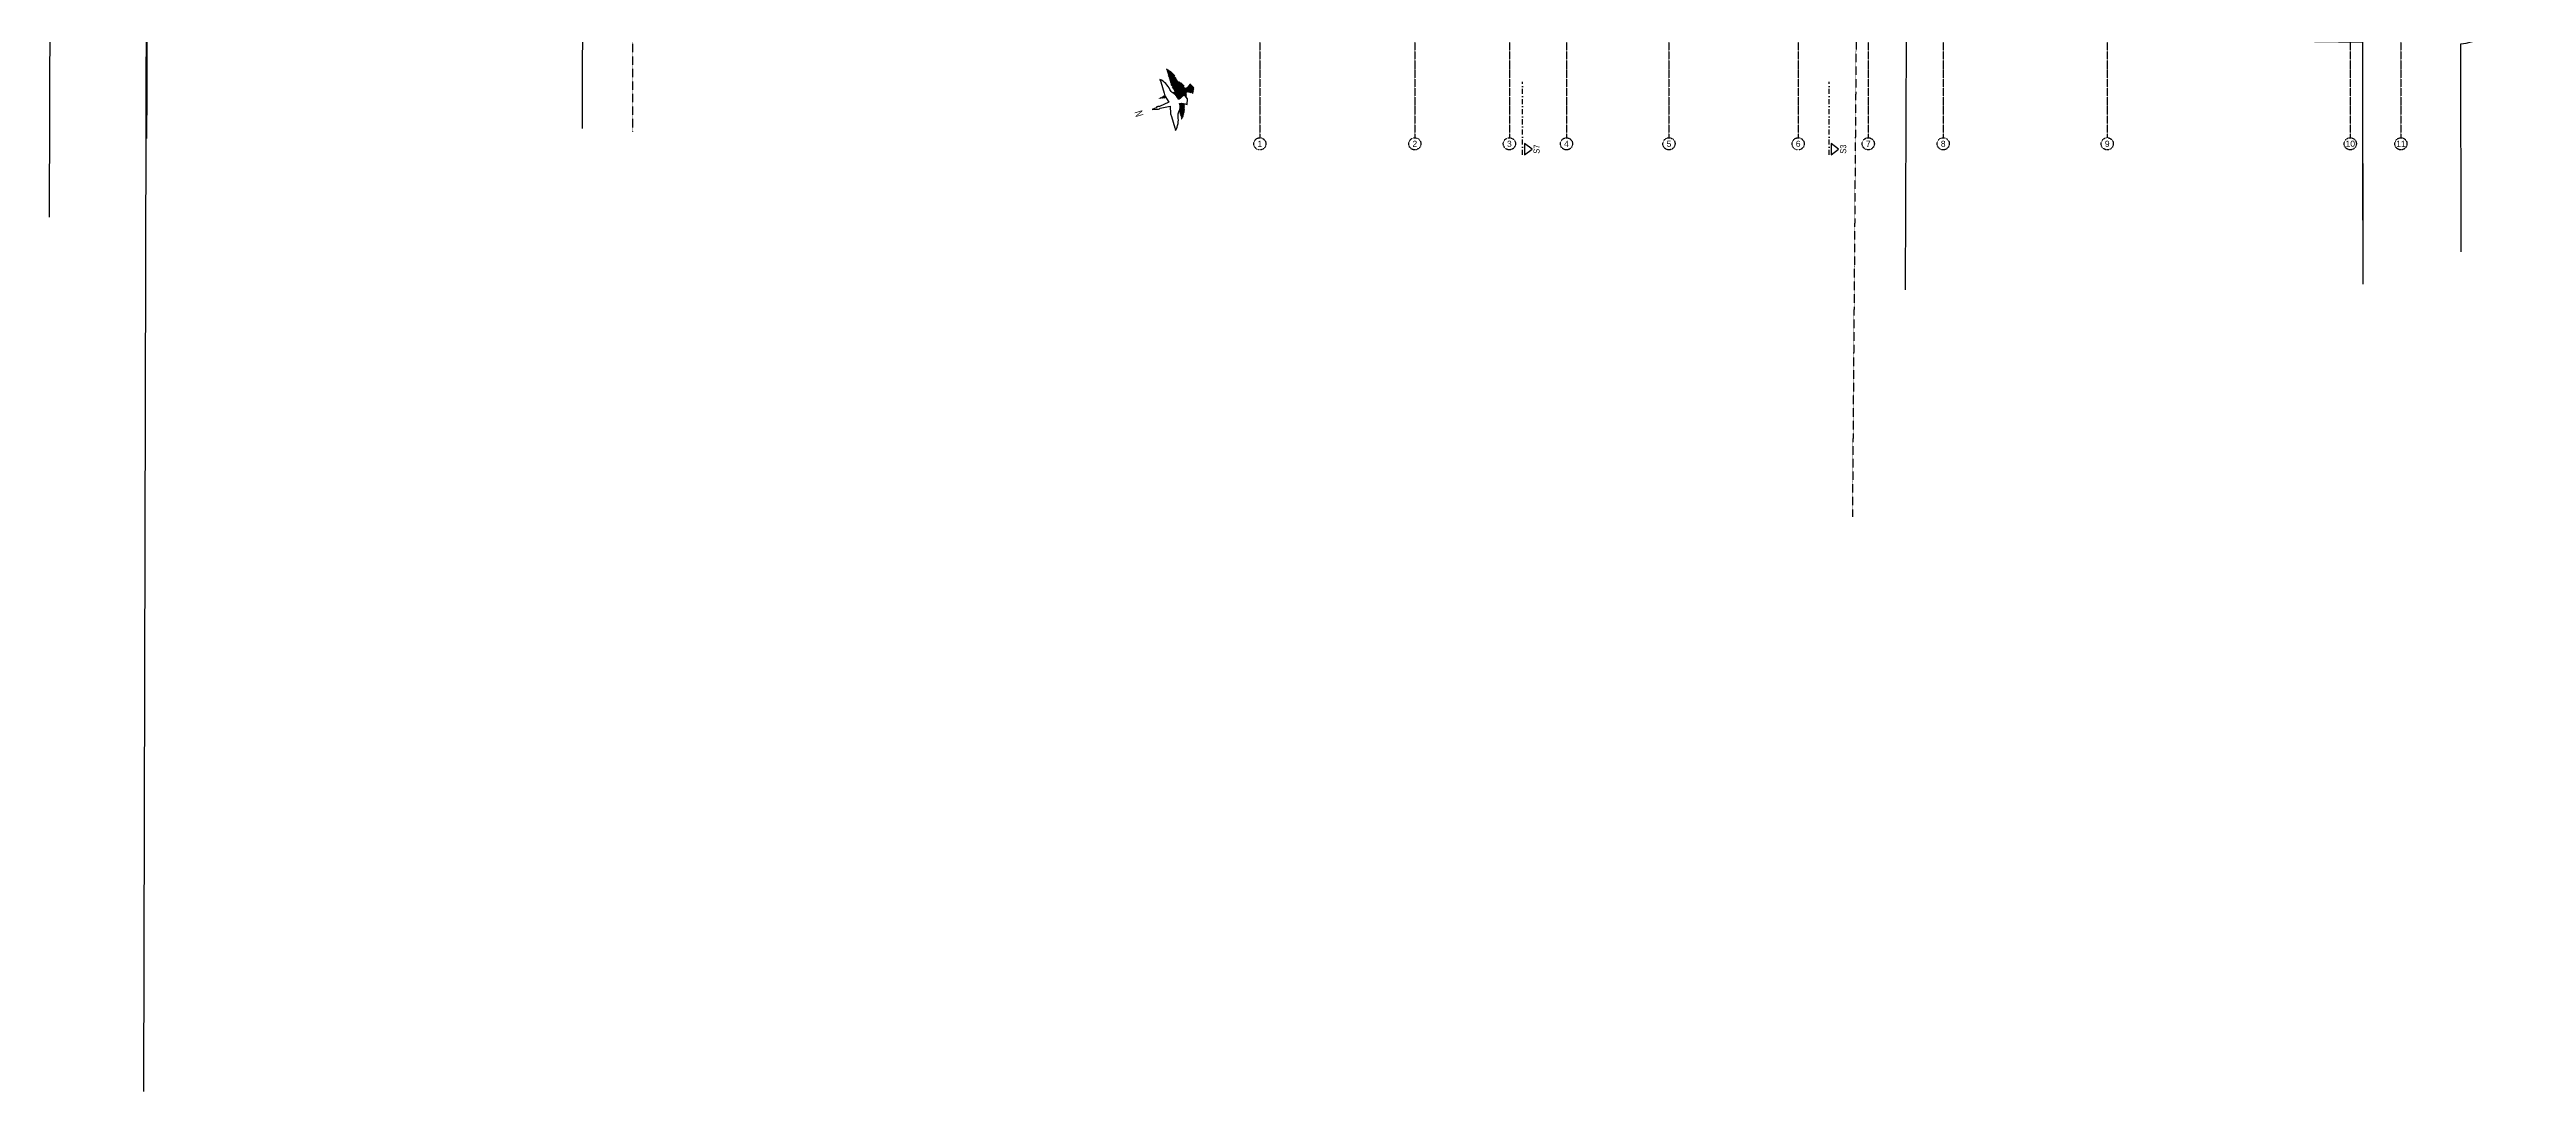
# Model space of a CAD drawing. Header units: millimetres. Extents: x -19411 to 51584, y -41547 to 69958.
# Drawn here: x -10395 to 50754, y -41547 to -15822 of the extents above; entities that cross this region are included whole.
import ezdxf
from ezdxf.enums import TextEntityAlignment as Align

# ---------------------------------------------------------------- set-up
doc = ezdxf.new("R2010")
doc.units = ezdxf.units.MM
for name, pattern in [('DASHDOT', [1, 0.5, -0.25, 0, -0.25]), ('HIDDEN2', [0.1875, 0.125, -0.0625]), ('STRICHLINIE', [0.75, 0.5, -0.25]), ('STRICHPUNKT', [1, 0.5, -0.25, 0, -0.25]), ('STRICHPUNKTX2', [2, 1, -0.5, 0, -0.5])]:
    doc.linetypes.add(name, pattern=pattern)
for name, color, linetype in [('01-BFL-G00-L05-M0', 251, 'Continuous'), ('01-SCH-G00-L05-M0', 251, 'STRICHPUNKTX2'), ('02-ANS-G00-L05-M0', 251, 'Continuous'), ('02-AXO-G00-L05-M0', 251, 'STRICHPUNKT'), ('02-FIL-G00-L05-M0', 251, 'Continuous'), ('02-TWB-G00-L05-M0', 251, 'Continuous'), ('07-TXT---------M0', 251, 'Continuous'), ('09-SYM-G00-L05-GEHSTEIG', 8, 'Continuous')]:
    doc.layers.add(name, color=color, linetype=linetype)
doc.styles.add('ARIAL', font='arial.ttf', dxfattribs={"width": 0.85})
doc.styles.add('NORM7', font='norm.shx', dxfattribs={"width": 0.65})
doc.styles.get("Standard").update_dxf_attribs({"font": 'arial.ttf'})

# ---------------------------------------------------------------- blocks, each defined once
blk = doc.blocks.new('*X27')
at = {"color": 0}
for p, q in [((18.51, 9), (18.52, 9)), ((18.52, 8.97), (18.53, 8.98)), ((18.52, 8.94), (18.54, 8.96)), ((18.53, 8.91), (18.55, 8.94)), ((18.53, 8.88), (18.57, 8.91)), ((18.54, 8.85), (18.58, 8.89)), ((18.54, 8.82), (18.59, 8.87)), ((18.54, 8.78), (18.61, 8.85)), ((18.54, 8.75), (18.63, 8.83)), ((18.55, 8.73), (18.64, 8.81)), ((18.57, 8.71), (18.65, 8.79)), ((18.65, 8.76), (18.66, 8.76)), ((18.85, 7.79), (19.8, 8.74)), ((18.85, 7.82), (19.74, 8.71)), ((18.86, 7.76), (19.84, 8.74)), ((17.67, 7.94), (17.68, 7.96)), ((17.69, 7.93), (17.73, 7.97)), ((17.72, 7.92), (17.78, 7.99)), ((17.74, 7.91), (17.84, 8.01)), ((17.77, 7.9), (17.89, 8.03)), ((17.79, 7.89), (17.95, 8.05)), ((17.82, 7.89), (18.01, 8.07)), ((17.85, 7.88), (18.04, 8.07)), ((17.88, 7.87), (18.07, 8.06)), ((17.91, 7.87), (18.1, 8.06)), ((17.94, 7.86), (18.13, 8.05)), ((17.97, 7.86), (18.16, 8.05)), ((18, 7.85), (18.2, 8.05)), ((18.03, 7.85), (18.23, 8.05)), ((18.07, 7.85), (18.28, 8.06)), ((18.1, 7.85), (18.33, 8.07)), ((18.14, 7.85), (18.35, 8.06)), ((18.18, 7.86), (18.35, 8.03)), ((18.22, 7.86), (18.36, 8)), ((18.26, 7.87), (18.36, 7.96)), ((18.3, 7.87), (18.36, 7.93)), ((18.34, 7.88), (18.35, 7.89)), ((18.53, 8.13), (18.55, 8.16)), ((18.54, 8.11), (18.63, 8.2)), ((18.55, 8.09), (18.83, 8.37)), ((18.57, 8.07), (18.84, 8.34)), ((18.58, 8.05), (18.86, 8.32)), ((18.6, 8.03), (18.92, 8.35)), ((18.62, 8.01), (19.04, 8.43)), ((18.64, 7.99), (19.14, 8.5)), ((18.65, 7.8), (19.46, 8.61)), ((18.66, 7.98), (19.19, 8.52)), ((18.68, 7.96), (19.24, 8.53)), ((18.69, 7.8), (19.52, 8.63)), ((18.7, 7.95), (19.29, 8.55)), ((18.72, 7.94), (19.35, 8.57)), ((18.73, 7.8), (19.57, 8.65)), ((18.74, 7.93), (19.41, 8.59)), ((18.74, 8.31), (18.82, 8.39)), ((18.77, 7.81), (19.63, 8.67)), ((18.79, 8.39), (18.81, 8.41)), ((18.81, 7.82), (19.69, 8.69)), ((18.82, 7.51), (19.1, 7.78)), ((18.83, 7.55), (19.08, 7.8)), ((18.84, 7.6), (19.06, 7.82)), ((18.85, 7.65), (19.05, 7.84)), ((18.85, 7.51), (19.11, 7.77)), ((18.86, 7.72), (19.02, 7.89)), ((18.86, 7.69), (19.04, 7.86)), ((18.89, 7.5), (19.13, 7.75)), ((18.92, 7.5), (19.15, 7.73)), ((18.96, 7.5), (19.17, 7.72)), ((18.99, 7.5), (19.19, 7.7)), ((19.03, 7.5), (19.22, 7.69)), ((19.04, 7.9), (19.29, 8.16)), ((19.06, 7.5), (19.24, 7.68)), ((19.11, 7.93), (19.26, 8.08)), ((19.44, 8.3), (19.8, 8.66)), ((19.54, 8.36), (19.74, 8.57))]:
    blk.add_line(p, q, dxfattribs=at)
blk = doc.blocks.new('nordente')
blk.add_line((-0.46, -0.53), (-0.46, -0.54))
blk.add_lwpolyline([(0.89, 0), (0.67, 0.04, 0.372109), (0.49, 0.04), (-0.01, 0.1), (0.09, 0.47), (0.08, 0.61), (0.08, 1.19), (0.08, 1.32, 0.167923), (-0.24, 0.7, -0.165355), (-0.35, 0.48, 0.21005), (-0.5, 0.11, -0.179114), (-0.83, 0.27), (-0.94, 0), (-0.83, -0.27, -0.179114), (-0.5, -0.1, 0.21005), (-0.35, -0.47, -0.165355), (-0.24, -0.69, 0.167923), (0.08, -1.31), (0.08, -1.19), (0.08, -0.6), (0.09, -0.46), (-0.01, -0.1), (0.49, -0.03, 0.372109), (0.67, -0.03)], format="xyb", close=True)
at = {"xscale": 1.124999999999997, "yscale": 1.124999999999997, "zscale": 1.124999999999997, "rotation": 249.7859252661306}
blk.add_blockref('*X27', (-1.9, 22.62), dxfattribs=at)
at = {"style": 'NORM7', "width": 0.75}
blk.add_text('N', height=0.394, rotation=270, dxfattribs=at).set_placement((1.37, 0), align=Align.CENTER)
blk = doc.blocks.new('schnittführung')
at = {"color": 4, "linetype": 'DASHDOT', "ltscale": 0.25}
blk.add_line((0.237, -0.138), (0.237, 1.662), dxfattribs=at)
blk.add_line((0.237, -0.138), (0.237, 1.662), dxfattribs=at)
blk.add_line((0.237, -0.138), (0.237, 1.662), dxfattribs=at)
at = {"color": 4}
blk.add_lwpolyline([(0.187, 0.138), (0.187, -0.138), (0, 0)], close=True, dxfattribs=at)
at = {"layer": '07-TXT---------M0', "color": 9, "style": 'ARIAL', "text_generation_flag": 6, "width": 0.85}
blk.add_attdef('SCHNITT', text='', height=0.15, rotation=270, dxfattribs=at).set_placement((-0.037, 0), align=Align.CENTER)

msp = doc.modelspace()

# ---------------------------------------------------------------- hatches: boundary and pattern name
at = {"layer": '02-FIL-G00-L05-M0'}
h = msp.add_hatch(dxfattribs=at)
h.set_pattern_fill('ANSI31,_O', color=256, scale=300, angle=422.046541277)
h.set_pattern_definition([(1e-09, (-38458.1, -45945.5), (-2e-08, 952.5), [])])
h.paths.add_polyline_path([(46704.5003, -6735.4706), (45824.505, -6735.4706), (45824.505, -7530.4706), (45904.505, -7530.4706), (45904.505, -8395.4706), (46191.1556, -8395.4706), (46191.1556, -9275.4706), (45904.505, -9275.4706), (45904.505, -9375.4706), (46191.1556, -9375.4706), (46191.1556, -10255.4706), (45904.505, -10255.4706), (45904.505, -11030.4706), (45824.505, -11030.4706), (45824.505, -11130.4706), (45904.505, -11130.4706), (45904.505, -12975.4706), (46191.1556, -12975.4706), (46191.1556, -13855.4706), (45904.505, -13855.4706), (45904.505, -13955.4706), (46191.1556, -13955.4706), (46191.1556, -14835.4706), (45904.505, -14835.4706), (45904.505, -15695.844), (45824.505, -15694.884), (45824.505, -16064.9106), (46704.501, -16075.4706)])

# ---------------------------------------------------------------- linework, layer by layer
at = {"layer": '01-BFL-G00-L05-M0', "linetype": 'HIDDEN2', "ltscale": 3}
for points in [[(-7777.4585, 63167.2502), (-7816.8911, 32885.5626), (-7817.0604, 32755.5627), (-7909.3504, 14674.6276), (-7998.8304, -18020.8062)], [(47004.813, 48104.8488), (46894.8267, 32955.0287), (46707.8509, 14965.0097), (46704.501, -15548.7947), (46711.9124, -21613.8857)]]:
    msp.add_lwpolyline(points, dxfattribs=at)
at = {"layer": '01-BFL-G00-L05-M0', "linetype": 'STRICHLINIE'}
msp.add_lwpolyline([(4001.6794, -17850.9579), (4032.1273, -6725.4706), (34204.505, -6725.4706), (34204.5032, -15500.1335), (34112.6904, -27363.0853)], dxfattribs=at)
at = {"layer": '02-AXO-G00-L05-M0'}
for points in [[(19484.505, 16928.2275), (19484.505, -17999.2142)], [(23309.505, 16928.2275), (23309.505, -17999.2142)], [(25644.5048, 16928.2275), (25644.5048, -17999.2142)], [(27054.505, 16928.2275), (27054.505, -17999.2142)], [(29584.505, 16928.2275), (29584.505, -17999.2142)], [(32774.505, 16928.2275), (32774.505, -17999.2142)], [(34504.505, 16928.2275), (34504.505, -17999.2142)], [(36354.505, 16928.2275), (36354.505, -17999.2142)], [(40404.505, 16928.2275), (40404.505, -17999.2142)], [(46404.5034, 16928.2275), (46404.5034, -17999.2142)], [(47654.505, 16928.2275), (47654.505, -17999.2142)]]:
    msp.add_lwpolyline(points, dxfattribs=at)
for centre in [(19484.505, -18149.2142), (23309.505, -18149.2142), (25644.5048, -18149.2142), (27054.505, -18149.2142), (29584.505, -18149.2142), (32774.505, -18149.2142), (34504.505, -18149.2142), (36354.505, -18149.2142), (40404.505, -18149.2142), (46404.5034, -18149.2142), (47654.505, -18149.2142)]:
    msp.add_circle(centre, 150, dxfattribs=at)
at = {"layer": '02-TWB-G00-L05-M0'}
for points in [[(-8063.2161, -41546.9329), (-7977.4515, -4065.1076), (-7893.7496, 14635.2738), (2955.7668, 14708.513), (2802.7405, 1405.4336), (7654.3957, 1376.4136), (7730.4268, 5292.5499), (19093.6565, 5275.3907), (19093.6565, 5275.3907), (19078.7116, -6441.3012), (7645.6485, -6402.8028), (7689.037, -2284.2557), (2789.5785, -2269.8932), (2752.3198, -17771.8644)], [(35424.5883, -21757.4105), (35448.5059, -15480.3055), (46703.5945, -15642.2128), (46711.9124, -21613.8857)]]:
    msp.add_lwpolyline(points, dxfattribs=at)
at = {"layer": '09-SYM-G00-L05-GEHSTEIG'}
msp.add_lwpolyline([(-10395.0782, -19958.349), (-10343.3644, -4058.2089), (-10312.8652, 14717.4522), (-10296.3644, 32743.2162), (-10268.164, 47837.2897)], dxfattribs=at)
msp.add_lwpolyline([(49141.2746, -20818.6325), (49130.83, -15677.569, 0.1867442349), (50056.2533, -15241.8397, 0.2242789699), (50437.3023, -14092.9621), (50485.1374, -4899.4398), (50525.0745, 341.3098), (50525.0745, 341.3098), (50525.0745, 341.3098), (50582.5206, 7235.0114), (50639.7151, 16083.8337), (50639.7151, 16083.8337), (50639.7151, 16083.8337), (50713.5892, 29705.8464), (50753.6561, 35821.1561)], format="xyb", dxfattribs=at)

# ---------------------------------------------------------------- block references
at = {"layer": '01-SCH-G00-L05-M0'}
ref = msp.add_blockref('schnittführung', (26203.4024, -18281.1006), dxfattribs=dict(at, xscale=-1000, yscale=1000, zscale=1000, rotation=359.9999999995769))
ref.add_attrib('SCHNITT', 'S7', dxfattribs={"layer": '07-TXT---------M0', "color": 9, "extrusion": (0, 0, -1), "height": 150, "rotation": 269.999999999, "style": 'ARIAL', "text_generation_flag": 2, "width": 0.85}).set_placement((-26240.6617, -18281.1006), align=Align.TOP_CENTER)
ref = msp.add_blockref('schnittführung', (33772.2784, -18281.1006), dxfattribs=dict(at, xscale=-1000, yscale=1000, zscale=1000, rotation=359.9999999995769))
ref.add_attrib('SCHNITT', 'S3', dxfattribs={"layer": '07-TXT---------M0', "color": 9, "extrusion": (0, 0, -1), "height": 150, "rotation": 269.999999999, "style": 'ARIAL', "text_generation_flag": 2, "width": 0.85}).set_placement((-33809.5377, -18281.1006), align=Align.TOP_CENTER)
at = {"layer": '02-ANS-G00-L05-M0', "xscale": 500.0000000174987, "yscale": 500.0000000174987, "zscale": 500.0000000174987, "rotation": 197.0465412762827}
msp.add_blockref('nordente', (17249.5508, -17174.4734), dxfattribs=at)

# ---------------------------------------------------------------- texts
at = {"layer": '02-AXO-G00-L05-M0', "char_height": 150, "width": 303.3, "attachment_point": 5}
for s, insert, rotation in [('{\\fArial|b0|i0|c0|p34;1}', (19484.505, -18149.2142), 0.000003704), ('{\\fArial|b0|i0|c0|p34;2}', (23309.505, -18149.2142), 0.000003704), ('{\\fArial|b0|i0|c0|p34;3}', (25644.5048, -18149.2142), 0.000003704), ('{\\fArial|b0|i0|c0|p34;4}', (27054.505, -18149.2142), 0.000003704), ('{\\fArial|b0|i0|c0|p34;5}', (29584.505, -18149.2142), 0.000000001), ('{\\fArial|b0|i0|c0|p34;6}', (32774.505, -18149.2142), 0.000000001), ('{\\fArial|b0|i0|c0|p34;7}', (34504.505, -18149.2142), 0.000000001), ('{\\fArial|b0|i0|c0|p34;8}', (36354.505, -18149.2142), 0.000000001), ('{\\fArial|b0|i0|c0|p34;9}', (40404.505, -18149.2142), 0.000000001), ('{\\fArial|b0|i0|c0|p34;10}', (46404.5034, -18149.2142), 0.000000001), ('{\\fArial|b0|i0|c0|p34;11}', (47654.505, -18149.2142), 0.000000001)]:
    msp.add_mtext(s, dxfattribs=dict(at, insert=insert, rotation=rotation))

doc.saveas('drawing.dxf')
